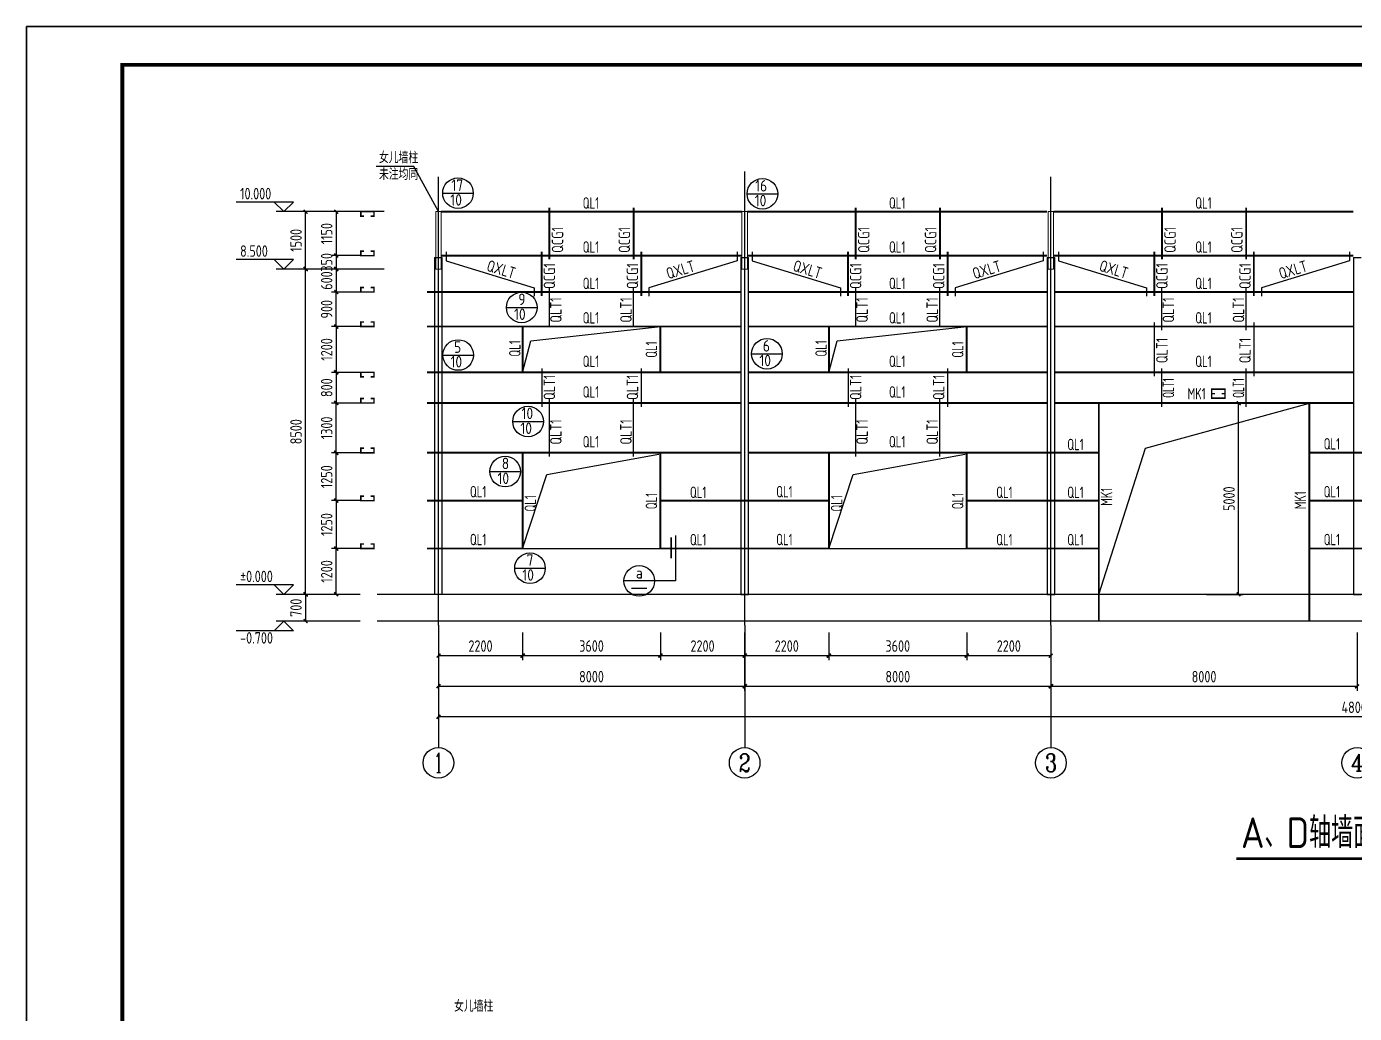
# Model space of a CAD drawing. Header units: millimetres. Extents: x 866561 to 877878, y 40199 to 44891.
# Drawn here: x 874097.5 to 874444.4, y 40544.3 to 40802.1 of the extents above; entities that cross this region are included whole.
import ezdxf
from ezdxf.enums import TextEntityAlignment as Align

# ---------------------------------------------------------------- set-up
doc = ezdxf.new("R2010")
doc.units = ezdxf.units.MM
doc.header["$LTSCALE"] = 1000
doc.header["$MEASUREMENT"] = 0
doc.linetypes.add('DOTE', pattern=[2.42, 2, -0.2, 0.02, -0.2])
for name, color, linetype in [('1307', 7, 'Continuous'), ('1530', 253, 'Continuous'), ('1534', 7, 'Continuous'), ('AXIS', 3, 'Continuous'), ('AXIS_TEXT', 7, 'Continuous'), ('DIM', 7, 'Continuous'), ('DOTE', 1, 'DOTE'), ('M_Prof', 2, 'Continuous'), ('NUM', 7, 'Continuous'), ('WINDOW', 4, 'Continuous'), ('标注', 7, 'Continuous'), ('梁', 4, 'Continuous'), ('檩条', 34, 'Continuous'), ('索引符号标注', 253, 'Continuous')]:
    doc.layers.add(name, color=color, linetype=linetype)
doc.layers.add('零部件', color=3, linetype='Continuous', lineweight=5)
doc.styles.add('_TCH_AXIS', font='COMPLEX', dxfattribs={"bigfont": 'GBCBIG'})
doc.styles.add('COMPLEX', font='COMPLEX')
doc.styles.add('GBHZ', font='gbenor.shx', dxfattribs={"width": 0.9, "bigfont": 'gbcbig.shx'})
doc.dimstyles.new('Y100', dxfattribs={"dimscale": 0, "dimtxt": 3, "dimasz": 0.01, "dimexe": 1.2, "dimexo": 2, "dimgap": 1, "dimtad": 1, "dimdec": 0, "dimlfac": 100, "dimzin": 0, "dimdsep": 46, "dimtxsty": 'GBHZ', "dimblk": 'DX', "dimcen": 0.09, "dimdle": 1, "dimclrd": 7, "dimclre": 7, "dimclrt": 7, "dimadec": 0, "dimazin": 0, "dimtfac": 1, "dimtdec": 0, "dimtix": 1, "dimtmove": 2, "dimatfit": 3, "dimldrblk": 'DX', "dimfxl": 0, "dimtolj": 1, "dimtzin": 0, "dimarcsym": 0})

# ---------------------------------------------------------------- blocks, each defined once
blk = doc.blocks.new('DX')
at = {"color": 0, "linetype": 'ByBlock', "const_width": 40}
blk.add_lwpolyline([(-54, -51), (46, 49)], dxfattribs=at)
blk = doc.blocks.new('*D14')
at = {"layer": 'Defpoints', "color": 0, "transparency": 16777216}
for p in [(874403.71, 40703.78), (874414.12, 40703.78), (874403.71, 40653.78)]:
    blk.add_point(p, dxfattribs=at)
at = {"layer": '标注', "color": 7, "lineweight": -2, "transparency": 16777216}
for p, q in [((874405.71, 40703.78), (874415.32, 40703.78)), ((874414.12, 40653.79), (874414.12, 40703.77)), ((874405.71, 40653.78), (874415.32, 40653.78))]:
    blk.add_line(p, q, dxfattribs=at)
at = {"layer": '标注', "color": 7, "lineweight": -2, "transparency": 16777216, "xscale": 0.01, "yscale": 0.01, "zscale": 0.01}
for p, rotation in [((874414.12, 40703.78), 90), ((874414.12, 40653.78), 270)]:
    blk.add_blockref('DX', p, dxfattribs=dict(at, rotation=rotation))
at = {"layer": '标注', "color": 7, "transparency": 16777216, "insert": (874411.62, 40678.78), "char_height": 3, "attachment_point": 5, "rotation": 90, "style": 'GBHZ'}
blk.add_mtext('\\A1;5000', dxfattribs=at)
blk = doc.blocks.new('*D15')
at = {"layer": 'Defpoints', "color": 0, "transparency": 16777216}
for p in [(874186.62, 40653.78), (874170.41, 40646.78), (874186.62, 40646.78)]:
    blk.add_point(p, dxfattribs=at)
at = {"layer": '标注', "color": 7, "lineweight": -2, "transparency": 16777216}
for p, q in [((874184.62, 40653.78), (874169.21, 40653.78)), ((874170.41, 40653.77), (874170.41, 40646.79)), ((874184.62, 40646.78), (874169.21, 40646.78))]:
    blk.add_line(p, q, dxfattribs=at)
at = {"layer": '标注', "color": 7, "lineweight": -2, "transparency": 16777216, "xscale": 0.01, "yscale": 0.01, "zscale": 0.01}
for p, rotation in [((874170.41, 40653.78), 90), ((874170.41, 40646.78), 270)]:
    blk.add_blockref('DX', p, dxfattribs=dict(at, rotation=rotation))
at = {"layer": '标注', "color": 7, "transparency": 16777216, "insert": (874167.91, 40650.28), "char_height": 3, "attachment_point": 5, "rotation": 90, "style": 'GBHZ'}
blk.add_mtext('\\A1;700', dxfattribs=at)
blk = doc.blocks.new('_AXISO')
blk.add_circle((0, 0), 0.5)
at = {"layer": 'AXIS_TEXT', "style": 'COMPLEX', "width": 1.041667}
blk.add_attdef('A', text='', height=0.56, dxfattribs=at).set_placement((-0.25, -0.28), (0.25, -0.28), align=Align.FIT)
blk = doc.blocks.new('*D829')
at = {"layer": 'Defpoints', "color": 0, "transparency": 16777216}
for p in [(874205.09, 40645.78), (874285.09, 40645.78), (874285.09, 40629.78)]:
    blk.add_point(p, dxfattribs=at)
at = {"layer": 'dim', "color": 7, "lineweight": -2, "transparency": 16777216}
for p, q in [((874205.09, 40643.78), (874205.09, 40628.58)), ((874285.09, 40643.78), (874285.09, 40628.58)), ((874205.1, 40629.78), (874285.08, 40629.78))]:
    blk.add_line(p, q, dxfattribs=at)
at = {"layer": 'dim', "color": 7, "lineweight": -2, "transparency": 16777216, "xscale": 0.01, "yscale": 0.01, "zscale": 0.01, "rotation": 180}
blk.add_blockref('DX', (874205.09, 40629.78), dxfattribs=at)
at = {"layer": 'dim', "color": 7, "lineweight": -2, "transparency": 16777216, "xscale": 0.01, "yscale": 0.01, "zscale": 0.01}
blk.add_blockref('DX', (874285.09, 40629.78), dxfattribs=at)
at = {"layer": 'dim', "color": 7, "transparency": 16777216, "insert": (874245.09, 40632.28), "char_height": 3, "attachment_point": 5, "style": 'GBHZ'}
blk.add_mtext('\\A1;8000', dxfattribs=at)
blk = doc.blocks.new('*D830')
at = {"layer": 'Defpoints', "color": 0, "transparency": 16777216}
for p in [(874285.09, 40645.78), (874365.09, 40645.78), (874365.09, 40629.78)]:
    blk.add_point(p, dxfattribs=at)
at = {"layer": 'dim', "color": 7, "lineweight": -2, "transparency": 16777216}
for p, q in [((874285.09, 40643.78), (874285.09, 40628.58)), ((874365.09, 40643.78), (874365.09, 40628.58)), ((874285.1, 40629.78), (874365.08, 40629.78))]:
    blk.add_line(p, q, dxfattribs=at)
at = {"layer": 'dim', "color": 7, "lineweight": -2, "transparency": 16777216, "xscale": 0.01, "yscale": 0.01, "zscale": 0.01, "rotation": 180}
blk.add_blockref('DX', (874285.09, 40629.78), dxfattribs=at)
at = {"layer": 'dim', "color": 7, "lineweight": -2, "transparency": 16777216, "xscale": 0.01, "yscale": 0.01, "zscale": 0.01}
blk.add_blockref('DX', (874365.09, 40629.78), dxfattribs=at)
at = {"layer": 'dim', "color": 7, "transparency": 16777216, "insert": (874325.09, 40632.28), "char_height": 3, "attachment_point": 5, "style": 'GBHZ'}
blk.add_mtext('\\A1;8000', dxfattribs=at)
blk = doc.blocks.new('*D831')
at = {"layer": 'Defpoints', "color": 0, "transparency": 16777216}
for p in [(874365.09, 40645.78), (874445.09, 40645.78), (874445.09, 40629.78)]:
    blk.add_point(p, dxfattribs=at)
at = {"layer": 'dim', "color": 7, "lineweight": -2, "transparency": 16777216}
for p, q in [((874365.09, 40643.78), (874365.09, 40628.58)), ((874445.09, 40643.78), (874445.09, 40628.58)), ((874365.1, 40629.78), (874445.08, 40629.78))]:
    blk.add_line(p, q, dxfattribs=at)
at = {"layer": 'dim', "color": 7, "lineweight": -2, "transparency": 16777216, "xscale": 0.01, "yscale": 0.01, "zscale": 0.01, "rotation": 180}
blk.add_blockref('DX', (874365.09, 40629.78), dxfattribs=at)
at = {"layer": 'dim', "color": 7, "lineweight": -2, "transparency": 16777216, "xscale": 0.01, "yscale": 0.01, "zscale": 0.01}
blk.add_blockref('DX', (874445.09, 40629.78), dxfattribs=at)
at = {"layer": 'dim', "color": 7, "transparency": 16777216, "insert": (874405.09, 40632.28), "char_height": 3, "attachment_point": 5, "style": 'GBHZ'}
blk.add_mtext('\\A1;8000', dxfattribs=at)
blk = doc.blocks.new('*D835')
at = {"layer": 'Defpoints', "color": 0, "transparency": 16777216}
for p in [(874205.09, 40645.78), (874685.09, 40645.78), (874205.09, 40621.78)]:
    blk.add_point(p, dxfattribs=at)
at = {"layer": 'dim', "color": 7, "lineweight": -2, "transparency": 16777216}
for p, q in [((874205.09, 40643.78), (874205.09, 40620.58)), ((874685.09, 40643.78), (874685.09, 40620.58)), ((874685.08, 40621.78), (874205.1, 40621.78))]:
    blk.add_line(p, q, dxfattribs=at)
at = {"layer": 'dim', "color": 7, "lineweight": -2, "transparency": 16777216, "xscale": 0.01, "yscale": 0.01, "zscale": 0.01, "rotation": 180}
blk.add_blockref('DX', (874205.09, 40621.78), dxfattribs=at)
at = {"layer": 'dim', "color": 7, "lineweight": -2, "transparency": 16777216, "xscale": 0.01, "yscale": 0.01, "zscale": 0.01}
blk.add_blockref('DX', (874685.09, 40621.78), dxfattribs=at)
at = {"layer": 'dim', "color": 7, "transparency": 16777216, "insert": (874445.09, 40624.28), "char_height": 3, "attachment_point": 5, "style": 'GBHZ'}
blk.add_mtext('\\A1;48000', dxfattribs=at)
blk = doc.blocks.new('*D836')
at = {"layer": 'Defpoints', "color": 0, "transparency": 16777216}
for p in [(874170.41, 40738.78), (874192.95, 40738.78), (874186.62, 40653.78)]:
    blk.add_point(p, dxfattribs=at)
at = {"layer": 'dim', "color": 7, "lineweight": -2, "transparency": 16777216}
for p, q in [((874190.95, 40738.78), (874169.21, 40738.78)), ((874170.41, 40653.79), (874170.41, 40738.77)), ((874184.62, 40653.78), (874169.21, 40653.78))]:
    blk.add_line(p, q, dxfattribs=at)
at = {"layer": 'dim', "color": 7, "lineweight": -2, "transparency": 16777216, "xscale": 0.01, "yscale": 0.01, "zscale": 0.01}
for p, rotation in [((874170.41, 40738.78), 90), ((874170.41, 40653.78), 270)]:
    blk.add_blockref('DX', p, dxfattribs=dict(at, rotation=rotation))
at = {"layer": 'dim', "color": 7, "transparency": 16777216, "insert": (874167.91, 40696.28), "char_height": 3, "attachment_point": 5, "rotation": 90, "style": 'GBHZ'}
blk.add_mtext('\\A1;8500', dxfattribs=at)
blk = doc.blocks.new('*D837')
at = {"layer": 'Defpoints', "color": 0, "transparency": 16777216}
for p in [(874170.41, 40753.78), (874192.95, 40753.78), (874192.95, 40738.78)]:
    blk.add_point(p, dxfattribs=at)
at = {"layer": 'dim', "color": 7, "lineweight": -2, "transparency": 16777216}
for p, q in [((874190.95, 40753.78), (874169.21, 40753.78)), ((874170.41, 40738.79), (874170.41, 40753.77)), ((874190.95, 40738.78), (874169.21, 40738.78))]:
    blk.add_line(p, q, dxfattribs=at)
at = {"layer": 'dim', "color": 7, "lineweight": -2, "transparency": 16777216, "xscale": 0.01, "yscale": 0.01, "zscale": 0.01}
for p, rotation in [((874170.41, 40753.78), 90), ((874170.41, 40738.78), 270)]:
    blk.add_blockref('DX', p, dxfattribs=dict(at, rotation=rotation))
at = {"layer": 'dim', "color": 7, "transparency": 16777216, "insert": (874167.91, 40746.28), "char_height": 3, "attachment_point": 5, "rotation": 90, "style": 'GBHZ'}
blk.add_mtext('\\A1;1500', dxfattribs=at)
blk = doc.blocks.new('*D838')
at = {"layer": 'Defpoints', "color": 0, "transparency": 16777216}
for p in [(874178.41, 40665.78), (874186.62, 40665.78), (874186.62, 40653.78)]:
    blk.add_point(p, dxfattribs=at)
at = {"layer": '标注', "color": 7, "lineweight": -2, "transparency": 16777216}
for p, q in [((874184.62, 40665.78), (874177.21, 40665.78)), ((874178.41, 40653.79), (874178.41, 40665.77)), ((874184.62, 40653.78), (874177.21, 40653.78))]:
    blk.add_line(p, q, dxfattribs=at)
at = {"layer": '标注', "color": 7, "lineweight": -2, "transparency": 16777216, "xscale": 0.01, "yscale": 0.01, "zscale": 0.01}
for p, rotation in [((874178.41, 40665.78), 90), ((874178.41, 40653.78), 270)]:
    blk.add_blockref('DX', p, dxfattribs=dict(at, rotation=rotation))
at = {"layer": '标注', "color": 7, "transparency": 16777216, "insert": (874175.91, 40659.78), "char_height": 3, "attachment_point": 5, "rotation": 90, "style": 'GBHZ'}
blk.add_mtext('\\A1;1200', dxfattribs=at)
blk = doc.blocks.new('*D839')
at = {"layer": 'Defpoints', "color": 0, "transparency": 16777216}
for p in [(874186.62, 40678.28), (874178.41, 40665.78), (874186.62, 40665.78)]:
    blk.add_point(p, dxfattribs=at)
at = {"layer": '标注', "color": 7, "lineweight": -2, "transparency": 16777216}
for p, q in [((874184.62, 40678.28), (874177.21, 40678.28)), ((874178.41, 40678.27), (874178.41, 40665.79)), ((874184.62, 40665.78), (874177.21, 40665.78))]:
    blk.add_line(p, q, dxfattribs=at)
at = {"layer": '标注', "color": 7, "lineweight": -2, "transparency": 16777216, "xscale": 0.01, "yscale": 0.01, "zscale": 0.01}
for p, rotation in [((874178.41, 40678.28), 90), ((874178.41, 40665.78), 270)]:
    blk.add_blockref('DX', p, dxfattribs=dict(at, rotation=rotation))
at = {"layer": '标注', "color": 7, "transparency": 16777216, "insert": (874175.91, 40672.03), "char_height": 3, "attachment_point": 5, "rotation": 90, "style": 'GBHZ'}
blk.add_mtext('\\A1;1250', dxfattribs=at)
blk = doc.blocks.new('*D840')
at = {"layer": 'Defpoints', "color": 0, "transparency": 16777216}
for p in [(874178.41, 40703.78), (874186.62, 40703.78), (874186.62, 40690.78)]:
    blk.add_point(p, dxfattribs=at)
at = {"layer": '标注', "color": 7, "lineweight": -2, "transparency": 16777216}
for p, q in [((874184.62, 40703.78), (874177.21, 40703.78)), ((874178.41, 40690.79), (874178.41, 40703.77)), ((874184.62, 40690.78), (874177.21, 40690.78))]:
    blk.add_line(p, q, dxfattribs=at)
at = {"layer": '标注', "color": 7, "lineweight": -2, "transparency": 16777216, "xscale": 0.01, "yscale": 0.01, "zscale": 0.01}
for p, rotation in [((874178.41, 40703.78), 90), ((874178.41, 40690.78), 270)]:
    blk.add_blockref('DX', p, dxfattribs=dict(at, rotation=rotation))
at = {"layer": '标注', "color": 7, "transparency": 16777216, "insert": (874175.91, 40697.28), "char_height": 3, "attachment_point": 5, "rotation": 90, "style": 'GBHZ'}
blk.add_mtext('\\A1;1300', dxfattribs=at)
blk = doc.blocks.new('*D841')
at = {"layer": 'Defpoints', "color": 0, "transparency": 16777216}
for p in [(874186.62, 40723.78), (874178.41, 40711.78), (874186.62, 40711.78)]:
    blk.add_point(p, dxfattribs=at)
at = {"layer": '标注', "color": 7, "lineweight": -2, "transparency": 16777216}
for p, q in [((874184.62, 40723.78), (874177.21, 40723.78)), ((874178.41, 40723.77), (874178.41, 40711.79)), ((874184.62, 40711.78), (874177.21, 40711.78))]:
    blk.add_line(p, q, dxfattribs=at)
at = {"layer": '标注', "color": 7, "lineweight": -2, "transparency": 16777216, "xscale": 0.01, "yscale": 0.01, "zscale": 0.01}
for p, rotation in [((874178.41, 40723.78), 90), ((874178.41, 40711.78), 270)]:
    blk.add_blockref('DX', p, dxfattribs=dict(at, rotation=rotation))
at = {"layer": '标注', "color": 7, "transparency": 16777216, "insert": (874175.91, 40717.78), "char_height": 3, "attachment_point": 5, "rotation": 90, "style": 'GBHZ'}
blk.add_mtext('\\A1;1200', dxfattribs=at)
blk = doc.blocks.new('*D842')
at = {"layer": 'Defpoints', "color": 0, "transparency": 16777216}
for p in [(874186.62, 40753.78), (874178.41, 40742.28), (874186.62, 40742.28)]:
    blk.add_point(p, dxfattribs=at)
at = {"layer": '标注', "color": 7, "lineweight": -2, "transparency": 16777216}
for p, q in [((874184.62, 40753.78), (874177.21, 40753.78)), ((874178.41, 40753.77), (874178.41, 40742.29)), ((874184.62, 40742.28), (874177.21, 40742.28))]:
    blk.add_line(p, q, dxfattribs=at)
at = {"layer": '标注', "color": 7, "lineweight": -2, "transparency": 16777216, "xscale": 0.01, "yscale": 0.01, "zscale": 0.01}
for p, rotation in [((874178.41, 40753.78), 90), ((874178.41, 40742.28), 270)]:
    blk.add_blockref('DX', p, dxfattribs=dict(at, rotation=rotation))
at = {"layer": '标注', "color": 7, "transparency": 16777216, "insert": (874175.91, 40748.03), "char_height": 3, "attachment_point": 5, "rotation": 90, "style": 'GBHZ'}
blk.add_mtext('\\A1;1150', dxfattribs=at)
blk = doc.blocks.new('*D843')
at = {"layer": 'Defpoints', "color": 0, "transparency": 16777216}
for p in [(874186.62, 40742.28), (874178.41, 40738.78), (874186.62, 40738.78)]:
    blk.add_point(p, dxfattribs=at)
at = {"layer": '标注', "color": 7, "lineweight": -2, "transparency": 16777216}
for p, q in [((874184.62, 40742.28), (874177.21, 40742.28)), ((874178.41, 40742.29), (874178.41, 40742.3)), ((874178.41, 40742.28), (874178.41, 40738.78)), ((874184.62, 40738.78), (874177.21, 40738.78)), ((874178.41, 40738.77), (874178.41, 40738.76))]:
    blk.add_line(p, q, dxfattribs=at)
at = {"layer": '标注', "color": 7, "lineweight": -2, "transparency": 16777216, "xscale": 0.01, "yscale": 0.01, "zscale": 0.01}
for p, rotation in [((874178.41, 40742.28), 270), ((874178.41, 40738.78), 90)]:
    blk.add_blockref('DX', p, dxfattribs=dict(at, rotation=rotation))
at = {"layer": '标注', "color": 7, "transparency": 16777216, "insert": (874175.91, 40740.53), "char_height": 3, "attachment_point": 5, "rotation": 90, "style": 'GBHZ'}
blk.add_mtext('\\A1;350', dxfattribs=at)
blk = doc.blocks.new('*D844')
at = {"layer": 'Defpoints', "color": 0, "transparency": 16777216}
for p in [(874186.62, 40738.78), (874178.41, 40732.78), (874186.62, 40732.78)]:
    blk.add_point(p, dxfattribs=at)
at = {"layer": '标注', "color": 7, "lineweight": -2, "transparency": 16777216}
for p, q in [((874184.62, 40738.78), (874177.21, 40738.78)), ((874178.41, 40738.79), (874178.41, 40738.8)), ((874178.41, 40738.78), (874178.41, 40732.78)), ((874184.62, 40732.78), (874177.21, 40732.78)), ((874178.41, 40732.77), (874178.41, 40732.76))]:
    blk.add_line(p, q, dxfattribs=at)
at = {"layer": '标注', "color": 7, "lineweight": -2, "transparency": 16777216, "xscale": 0.01, "yscale": 0.01, "zscale": 0.01}
for p, rotation in [((874178.41, 40738.78), 270), ((874178.41, 40732.78), 90)]:
    blk.add_blockref('DX', p, dxfattribs=dict(at, rotation=rotation))
at = {"layer": '标注', "color": 7, "transparency": 16777216, "insert": (874175.91, 40735.78), "char_height": 3, "attachment_point": 5, "rotation": 90, "style": 'GBHZ'}
blk.add_mtext('\\A1;600', dxfattribs=at)
blk = doc.blocks.new('*D845')
at = {"layer": 'Defpoints', "color": 0, "transparency": 16777216}
for p in [(874186.62, 40711.78), (874178.41, 40703.78), (874186.62, 40703.78)]:
    blk.add_point(p, dxfattribs=at)
at = {"layer": '标注', "color": 7, "lineweight": -2, "transparency": 16777216}
for p, q in [((874184.62, 40711.78), (874177.21, 40711.78)), ((874178.41, 40711.77), (874178.41, 40703.79)), ((874184.62, 40703.78), (874177.21, 40703.78))]:
    blk.add_line(p, q, dxfattribs=at)
at = {"layer": '标注', "color": 7, "lineweight": -2, "transparency": 16777216, "xscale": 0.01, "yscale": 0.01, "zscale": 0.01}
for p, rotation in [((874178.41, 40711.78), 90), ((874178.41, 40703.78), 270)]:
    blk.add_blockref('DX', p, dxfattribs=dict(at, rotation=rotation))
at = {"layer": '标注', "color": 7, "transparency": 16777216, "insert": (874175.91, 40707.78), "char_height": 3, "attachment_point": 5, "rotation": 90, "style": 'GBHZ'}
blk.add_mtext('\\A1;800', dxfattribs=at)
blk = doc.blocks.new('*D846')
at = {"layer": 'Defpoints', "color": 0, "transparency": 16777216}
for p in [(874178.41, 40690.78), (874186.62, 40690.78), (874186.62, 40678.28)]:
    blk.add_point(p, dxfattribs=at)
at = {"layer": '标注', "color": 7, "lineweight": -2, "transparency": 16777216}
for p, q in [((874184.62, 40690.78), (874177.21, 40690.78)), ((874178.41, 40678.29), (874178.41, 40690.77)), ((874184.62, 40678.28), (874177.21, 40678.28))]:
    blk.add_line(p, q, dxfattribs=at)
at = {"layer": '标注', "color": 7, "lineweight": -2, "transparency": 16777216, "xscale": 0.01, "yscale": 0.01, "zscale": 0.01}
for p, rotation in [((874178.41, 40690.78), 90), ((874178.41, 40678.28), 270)]:
    blk.add_blockref('DX', p, dxfattribs=dict(at, rotation=rotation))
at = {"layer": '标注', "color": 7, "transparency": 16777216, "insert": (874175.91, 40684.53), "char_height": 3, "attachment_point": 5, "rotation": 90, "style": 'GBHZ'}
blk.add_mtext('\\A1;1250', dxfattribs=at)
blk = doc.blocks.new('*D847')
at = {"layer": 'Defpoints', "color": 0, "transparency": 16777216}
for p in [(874205.09, 40645.78), (874227.09, 40645.78), (874227.09, 40637.78)]:
    blk.add_point(p, dxfattribs=at)
at = {"layer": '标注', "color": 7, "lineweight": -2, "transparency": 16777216}
for p, q in [((874205.09, 40643.78), (874205.09, 40636.58)), ((874227.09, 40643.78), (874227.09, 40636.58)), ((874205.1, 40637.78), (874227.08, 40637.78))]:
    blk.add_line(p, q, dxfattribs=at)
at = {"layer": '标注', "color": 7, "lineweight": -2, "transparency": 16777216, "xscale": 0.01, "yscale": 0.01, "zscale": 0.01, "rotation": 180}
blk.add_blockref('DX', (874205.09, 40637.78), dxfattribs=at)
at = {"layer": '标注', "color": 7, "lineweight": -2, "transparency": 16777216, "xscale": 0.01, "yscale": 0.01, "zscale": 0.01}
blk.add_blockref('DX', (874227.09, 40637.78), dxfattribs=at)
at = {"layer": '标注', "color": 7, "transparency": 16777216, "insert": (874216.09, 40640.28), "char_height": 3, "attachment_point": 5, "style": 'GBHZ'}
blk.add_mtext('\\A1;2200', dxfattribs=at)
blk = doc.blocks.new('*D848')
at = {"layer": 'Defpoints', "color": 0, "transparency": 16777216}
for p in [(874227.09, 40645.78), (874263.09, 40645.78), (874263.09, 40637.78)]:
    blk.add_point(p, dxfattribs=at)
at = {"layer": '标注', "color": 7, "lineweight": -2, "transparency": 16777216}
for p, q in [((874227.09, 40643.78), (874227.09, 40636.58)), ((874263.09, 40643.78), (874263.09, 40636.58)), ((874227.1, 40637.78), (874263.08, 40637.78))]:
    blk.add_line(p, q, dxfattribs=at)
at = {"layer": '标注', "color": 7, "lineweight": -2, "transparency": 16777216, "xscale": 0.01, "yscale": 0.01, "zscale": 0.01, "rotation": 180}
blk.add_blockref('DX', (874227.09, 40637.78), dxfattribs=at)
at = {"layer": '标注', "color": 7, "lineweight": -2, "transparency": 16777216, "xscale": 0.01, "yscale": 0.01, "zscale": 0.01}
blk.add_blockref('DX', (874263.09, 40637.78), dxfattribs=at)
at = {"layer": '标注', "color": 7, "transparency": 16777216, "insert": (874245.09, 40640.28), "char_height": 3, "attachment_point": 5, "style": 'GBHZ'}
blk.add_mtext('\\A1;3600', dxfattribs=at)
blk = doc.blocks.new('*D849')
at = {"layer": 'Defpoints', "color": 0, "transparency": 16777216}
for p in [(874263.09, 40645.78), (874285.09, 40645.78), (874285.09, 40637.78)]:
    blk.add_point(p, dxfattribs=at)
at = {"layer": '标注', "color": 7, "lineweight": -2, "transparency": 16777216}
for p, q in [((874263.09, 40643.78), (874263.09, 40636.58)), ((874285.09, 40643.78), (874285.09, 40636.58)), ((874263.1, 40637.78), (874285.08, 40637.78))]:
    blk.add_line(p, q, dxfattribs=at)
at = {"layer": '标注', "color": 7, "lineweight": -2, "transparency": 16777216, "xscale": 0.01, "yscale": 0.01, "zscale": 0.01, "rotation": 180}
blk.add_blockref('DX', (874263.09, 40637.78), dxfattribs=at)
at = {"layer": '标注', "color": 7, "lineweight": -2, "transparency": 16777216, "xscale": 0.01, "yscale": 0.01, "zscale": 0.01}
blk.add_blockref('DX', (874285.09, 40637.78), dxfattribs=at)
at = {"layer": '标注', "color": 7, "transparency": 16777216, "insert": (874274.09, 40640.28), "char_height": 3, "attachment_point": 5, "style": 'GBHZ'}
blk.add_mtext('\\A1;2200', dxfattribs=at)
blk = doc.blocks.new('*D850')
at = {"layer": 'Defpoints', "color": 0, "transparency": 16777216}
for p in [(874178.41, 40732.78), (874186.62, 40732.78), (874186.62, 40723.78)]:
    blk.add_point(p, dxfattribs=at)
at = {"layer": '标注', "color": 7, "lineweight": -2, "transparency": 16777216}
for p, q in [((874184.62, 40732.78), (874177.21, 40732.78)), ((874178.41, 40723.79), (874178.41, 40732.77)), ((874184.62, 40723.78), (874177.21, 40723.78))]:
    blk.add_line(p, q, dxfattribs=at)
at = {"layer": '标注', "color": 7, "lineweight": -2, "transparency": 16777216, "xscale": 0.01, "yscale": 0.01, "zscale": 0.01}
for p, rotation in [((874178.41, 40732.78), 90), ((874178.41, 40723.78), 270)]:
    blk.add_blockref('DX', p, dxfattribs=dict(at, rotation=rotation))
at = {"layer": '标注', "color": 7, "transparency": 16777216, "insert": (874175.91, 40728.28), "char_height": 3, "attachment_point": 5, "rotation": 90, "style": 'GBHZ'}
blk.add_mtext('\\A1;900', dxfattribs=at)
blk = doc.blocks.new('*D851')
at = {"layer": 'Defpoints', "color": 0, "transparency": 16777216}
for p in [(874285.09, 40645.78), (874307.09, 40645.78), (874307.09, 40637.78)]:
    blk.add_point(p, dxfattribs=at)
at = {"layer": '标注', "color": 7, "lineweight": -2, "transparency": 16777216}
for p, q in [((874285.09, 40643.78), (874285.09, 40636.58)), ((874307.09, 40643.78), (874307.09, 40636.58)), ((874285.1, 40637.78), (874307.08, 40637.78))]:
    blk.add_line(p, q, dxfattribs=at)
at = {"layer": '标注', "color": 7, "lineweight": -2, "transparency": 16777216, "xscale": 0.01, "yscale": 0.01, "zscale": 0.01, "rotation": 180}
blk.add_blockref('DX', (874285.09, 40637.78), dxfattribs=at)
at = {"layer": '标注', "color": 7, "lineweight": -2, "transparency": 16777216, "xscale": 0.01, "yscale": 0.01, "zscale": 0.01}
blk.add_blockref('DX', (874307.09, 40637.78), dxfattribs=at)
at = {"layer": '标注', "color": 7, "transparency": 16777216, "insert": (874296.09, 40640.28), "char_height": 3, "attachment_point": 5, "style": 'GBHZ'}
blk.add_mtext('\\A1;2200', dxfattribs=at)
blk = doc.blocks.new('*D852')
at = {"layer": 'Defpoints', "color": 0, "transparency": 16777216}
for p in [(874307.09, 40645.78), (874343.09, 40645.78), (874343.09, 40637.78)]:
    blk.add_point(p, dxfattribs=at)
at = {"layer": '标注', "color": 7, "lineweight": -2, "transparency": 16777216}
for p, q in [((874307.09, 40643.78), (874307.09, 40636.58)), ((874343.09, 40643.78), (874343.09, 40636.58)), ((874307.1, 40637.78), (874343.08, 40637.78))]:
    blk.add_line(p, q, dxfattribs=at)
at = {"layer": '标注', "color": 7, "lineweight": -2, "transparency": 16777216, "xscale": 0.01, "yscale": 0.01, "zscale": 0.01, "rotation": 180}
blk.add_blockref('DX', (874307.09, 40637.78), dxfattribs=at)
at = {"layer": '标注', "color": 7, "lineweight": -2, "transparency": 16777216, "xscale": 0.01, "yscale": 0.01, "zscale": 0.01}
blk.add_blockref('DX', (874343.09, 40637.78), dxfattribs=at)
at = {"layer": '标注', "color": 7, "transparency": 16777216, "insert": (874325.09, 40640.28), "char_height": 3, "attachment_point": 5, "style": 'GBHZ'}
blk.add_mtext('\\A1;3600', dxfattribs=at)
blk = doc.blocks.new('*D853')
at = {"layer": 'Defpoints', "color": 0, "transparency": 16777216}
for p in [(874343.09, 40645.78), (874365.09, 40645.78), (874365.09, 40637.78)]:
    blk.add_point(p, dxfattribs=at)
at = {"layer": '标注', "color": 7, "lineweight": -2, "transparency": 16777216}
for p, q in [((874343.09, 40643.78), (874343.09, 40636.58)), ((874365.09, 40643.78), (874365.09, 40636.58)), ((874343.1, 40637.78), (874365.08, 40637.78))]:
    blk.add_line(p, q, dxfattribs=at)
at = {"layer": '标注', "color": 7, "lineweight": -2, "transparency": 16777216, "xscale": 0.01, "yscale": 0.01, "zscale": 0.01, "rotation": 180}
blk.add_blockref('DX', (874343.09, 40637.78), dxfattribs=at)
at = {"layer": '标注', "color": 7, "lineweight": -2, "transparency": 16777216, "xscale": 0.01, "yscale": 0.01, "zscale": 0.01}
blk.add_blockref('DX', (874365.09, 40637.78), dxfattribs=at)
at = {"layer": '标注', "color": 7, "transparency": 16777216, "insert": (874354.09, 40640.28), "char_height": 3, "attachment_point": 5, "style": 'GBHZ'}
blk.add_mtext('\\A1;2200', dxfattribs=at)

msp = doc.modelspace()

# ---------------------------------------------------------------- linework, layer by layer
for p, q in [((874097.521, 40208.139), (874097.521, 40802.139)), ((874097.521, 40802.139), (874097.521, 40208.139))]:
    msp.add_line(p, q)
at = {"color": 0}
for p, q in [((874938.521, 40802.139), (874097.521, 40802.139)), ((874097.521, 40802.139), (874938.521, 40802.139))]:
    msp.add_line(p, q, dxfattribs=at)
at = {"color": 0, "const_width": 1}
msp.add_lwpolyline([(874928.521, 40218.139), (874122.521, 40218.139), (874122.521, 40792.139), (874928.521, 40792.139)], close=True, dxfattribs=at)
at = {"const_width": 0.667}
msp.add_lwpolyline([(874413.494, 40584.743), (874481.455, 40584.743)], dxfattribs=at)
at = {"layer": '1530'}
for p, q in [((874169.21, 40753.779), (874162.738, 40753.779)), ((874169.21, 40738.779), (874162.738, 40738.779)), ((874169.21, 40653.779), (874162.738, 40653.779)), ((874169.21, 40646.779), (874162.738, 40646.779))]:
    msp.add_line(p, q, dxfattribs=at)
at = {"layer": '1534'}
for points in [[(874162.238, 40756.279), (874164.738, 40753.779), (874167.238, 40756.279), (874152.304, 40756.279)], [(874162.238, 40741.279), (874164.738, 40738.779), (874167.238, 40741.279), (874152.304, 40741.279)], [(874162.238, 40656.279), (874164.738, 40653.779), (874167.238, 40656.279), (874152.304, 40656.279)], [(874162.238, 40644.279), (874164.738, 40646.779), (874167.238, 40644.279), (874152.304, 40644.279)]]:
    msp.add_lwpolyline(points, dxfattribs=at)
at = {"layer": 'AXIS', "color": 0}
for p, q in [((874205.094, 40645.779), (874205.094, 40613.779)), ((874285.094, 40645.779), (874285.094, 40613.779)), ((874365.094, 40645.779), (874365.094, 40613.779))]:
    msp.add_line(p, q, dxfattribs=at)
at = {"layer": 'dim', "linetype": 'ByBlock'}
msp.add_line((874266.998, 40669.133), (874266.998, 40657.285), dxfattribs=at)
at = {"layer": 'dim'}
for p, q in [((874701.094, 40653.779), (874189.094, 40653.779)), ((874701.094, 40646.779), (874189.094, 40646.779))]:
    msp.add_line(p, q, dxfattribs=at)
at = {"layer": 'dim', "linetype": 'ByBlock', "const_width": 0.4}
msp.add_lwpolyline([(874265.882, 40668.652), (874265.882, 40663.156)], dxfattribs=at)
at = {"layer": 'DOTE', "linetype": 'DOTE'}
for p, q in [((874205.094, 40645.779), (874205.094, 40762.852)), ((874285.094, 40645.779), (874285.094, 40762.852)), ((874365.094, 40645.779), (874365.094, 40762.852))]:
    msp.add_line(p, q, dxfattribs=at)
at = {"layer": 'DOTE', "linetype": 'DOTE', "ltscale": 0.02}
msp.add_line((874285.094, 40645.779), (874285.094, 40764.282), dxfattribs=at)
at = {"layer": 'M_Prof'}
for p, q in [((874204.094, 40741.779), (874204.094, 40653.779)), ((874204.094, 40741.779), (874206.094, 40741.779)), ((874206.094, 40653.779), (874206.094, 40741.779)), ((874284.094, 40741.779), (874284.094, 40653.779)), ((874284.094, 40741.779), (874286.094, 40741.779)), ((874286.094, 40653.779), (874286.094, 40741.779)), ((874364.094, 40741.779), (874364.094, 40653.779)), ((874364.094, 40741.779), (874366.094, 40741.779)), ((874366.094, 40653.779), (874366.094, 40741.779)), ((874444.094, 40741.779), (874444.094, 40653.779)), ((874444.094, 40741.779), (874446.094, 40741.779)), ((874284.094, 40653.779), (874286.094, 40653.779)), ((874364.094, 40653.779), (874366.094, 40653.779)), ((874444.094, 40653.779), (874446.094, 40653.779))]:
    msp.add_line(p, q, dxfattribs=at)
at = {"layer": 'WINDOW'}
for p, q in [((874377.594, 40703.779), (874432.594, 40703.779)), ((874377.594, 40653.779), (874377.594, 40703.779)), ((874432.594, 40703.779), (874432.594, 40653.779))]:
    msp.add_line(p, q, dxfattribs=at)
at = {"layer": '标注'}
for p, q in [((874227.094, 40665.779), (874263.094, 40665.779)), ((874307.094, 40665.779), (874343.094, 40665.779))]:
    msp.add_line(p, q, dxfattribs=at)
at = {"layer": '梁'}
for p, q in [((874198.682, 40765.563), (874188.802, 40765.563)), ((874205.094, 40753.779), (874198.682, 40765.563))]:
    msp.add_line(p, q, dxfattribs=at)
at = {"layer": '梁', "color": 61, "linetype": 'ByBlock', "ltscale": 0.8, "const_width": 0.4}
for points in [[(874185.664, 40752.6), (874184.812, 40752.6), (874184.812, 40753.779), (874188.281, 40753.779), (874188.281, 40752.6), (874187.429, 40752.6)], [(874185.664, 40743.458), (874184.812, 40743.458), (874184.812, 40742.279), (874188.281, 40742.279), (874188.281, 40743.458), (874187.429, 40743.458)], [(874185.664, 40733.958), (874184.812, 40733.958), (874184.812, 40732.779), (874188.281, 40732.779), (874188.281, 40733.958), (874187.429, 40733.958)], [(874185.664, 40724.958), (874184.812, 40724.958), (874184.812, 40723.779), (874188.281, 40723.779), (874188.281, 40724.958), (874187.429, 40724.958)], [(874185.664, 40710.6), (874184.812, 40710.6), (874184.812, 40711.779), (874188.281, 40711.779), (874188.281, 40710.6), (874187.429, 40710.6)], [(874407.939, 40706.218), (874407.086, 40706.218), (874407.086, 40707.398), (874410.556, 40707.398), (874410.556, 40706.218), (874409.703, 40706.218)], [(874407.939, 40706.218), (874407.086, 40706.218), (874407.086, 40705.039), (874410.556, 40705.039), (874410.556, 40706.218), (874409.703, 40706.218)], [(874185.664, 40704.958), (874184.812, 40704.958), (874184.812, 40703.779), (874188.281, 40703.779), (874188.281, 40704.958), (874187.429, 40704.958)], [(874185.664, 40691.958), (874184.812, 40691.958), (874184.812, 40690.779), (874188.281, 40690.779), (874188.281, 40691.958), (874187.429, 40691.958)], [(874185.664, 40679.458), (874184.812, 40679.458), (874184.812, 40678.279), (874188.281, 40678.279), (874188.281, 40679.458), (874187.429, 40679.458)], [(874185.664, 40666.958), (874184.812, 40666.958), (874184.812, 40665.779), (874188.281, 40665.779), (874188.281, 40666.958), (874187.429, 40666.958)]]:
    msp.add_lwpolyline(points, dxfattribs=at)
at = {"layer": '檩条', "color": 4, "linetype": 'ByBlock'}
for p, q in [((874207.094, 40743.28), (874207.094, 40740.93)), ((874207.094, 40740.93), (874230.094, 40733.849)), ((874283.094, 40740.93), (874260.094, 40733.849)), ((874283.094, 40743.28), (874283.094, 40740.93)), ((874287.094, 40743.28), (874287.094, 40740.93)), ((874287.094, 40740.93), (874310.094, 40733.849)), ((874363.094, 40740.93), (874340.094, 40733.849)), ((874363.094, 40743.28), (874363.094, 40740.93)), ((874367.094, 40743.28), (874367.094, 40740.93)), ((874367.094, 40740.93), (874390.094, 40733.849)), ((874443.094, 40740.93), (874420.094, 40733.849)), ((874443.094, 40743.28), (874443.094, 40740.93)), ((874230.094, 40733.849), (874230.094, 40731.709)), ((874260.094, 40733.849), (874260.094, 40731.709)), ((874310.094, 40733.849), (874310.094, 40731.709)), ((874340.094, 40733.849), (874340.094, 40731.709)), ((874390.094, 40733.849), (874390.094, 40731.709)), ((874420.094, 40733.849), (874420.094, 40731.709))]:
    msp.add_line(p, q, dxfattribs=at)
at = {"layer": '檩条', "color": 4}
for p, q in [((874234.094, 40723.779), (874234.094, 40733.779)), ((874256.094, 40723.779), (874256.094, 40733.779)), ((874314.094, 40723.779), (874314.094, 40733.779)), ((874336.094, 40723.779), (874336.094, 40733.779)), ((874394.094, 40722.779), (874394.094, 40733.779)), ((874416.094, 40722.779), (874416.094, 40733.779)), ((874229.212, 40720.032), (874263.094, 40723.779)), ((874309.212, 40720.032), (874343.094, 40723.779)), ((874392.094, 40724.779), (874392.094, 40710.779)), ((874418.094, 40724.779), (874418.094, 40710.779)), ((874227.094, 40711.779), (874229.212, 40720.032)), ((874307.094, 40711.779), (874309.212, 40720.032)), ((874232.094, 40712.779), (874232.094, 40702.779)), ((874258.094, 40712.779), (874258.094, 40702.779)), ((874312.094, 40712.779), (874312.094, 40702.779)), ((874338.094, 40712.779), (874338.094, 40702.779)), ((874394.094, 40702.779), (874394.094, 40712.779)), ((874416.094, 40702.779), (874416.094, 40712.779)), ((874234.094, 40689.779), (874234.094, 40704.779)), ((874256.094, 40689.779), (874256.094, 40704.779)), ((874314.094, 40689.779), (874314.094, 40704.779)), ((874336.094, 40689.779), (874336.094, 40704.779)), ((874389.819, 40692.014), (874432.594, 40703.779)), ((874233.437, 40685.098), (874262.694, 40690.379)), ((874313.437, 40685.098), (874342.694, 40690.379)), ((874377.594, 40653.779), (874389.819, 40692.014)), ((874227.094, 40665.779), (874233.437, 40685.098)), ((874307.094, 40665.779), (874313.437, 40685.098))]:
    msp.add_line(p, q, dxfattribs=at)
at = {"layer": '檩条', "color": 4, "const_width": 0.5}
for points in [[(874234.094, 40741.279), (874234.094, 40754.779)], [(874256.094, 40741.279), (874256.094, 40754.779)], [(874314.094, 40741.279), (874314.094, 40754.779)], [(874336.094, 40741.279), (874336.094, 40754.779)], [(874394.094, 40741.279), (874394.094, 40754.779)], [(874416.094, 40741.279), (874416.094, 40754.779)], [(874205.794, 40753.779), (874284.394, 40753.779)], [(874285.794, 40753.779), (874364.094, 40753.779)], [(874365.794, 40753.779), (874444.094, 40753.779)], [(874205.794, 40742.279), (874284.394, 40742.279)], [(874232.094, 40743.279), (874232.094, 40731.779)], [(874258.094, 40743.279), (874258.094, 40731.779)], [(874285.794, 40742.279), (874364.094, 40742.279)], [(874312.094, 40743.279), (874312.094, 40731.779)], [(874338.094, 40743.279), (874338.094, 40731.779)], [(874365.794, 40742.279), (874444.094, 40742.279)], [(874392.094, 40743.279), (874392.094, 40731.779)], [(874418.094, 40743.279), (874418.094, 40731.779)], [(874202.094, 40732.779), (874284.094, 40732.779)], [(874286.094, 40732.779), (874364.094, 40732.779)], [(874366.094, 40732.779), (874444.094, 40732.779)], [(874202.094, 40723.779), (874284.094, 40723.779)], [(874227.094, 40711.779), (874227.094, 40723.779)], [(874263.094, 40711.779), (874263.094, 40723.779)], [(874286.094, 40723.779), (874364.094, 40723.779)], [(874307.094, 40711.779), (874307.094, 40723.779)], [(874343.094, 40711.779), (874343.094, 40723.779)], [(874366.094, 40723.779), (874444.094, 40723.779)], [(874202.094, 40711.779), (874284.094, 40711.779)], [(874286.094, 40711.779), (874364.094, 40711.779)], [(874366.094, 40711.779), (874444.094, 40711.779)], [(874202.094, 40703.779), (874284.094, 40703.779)], [(874286.094, 40703.779), (874364.094, 40703.779)], [(874366.094, 40703.779), (874444.094, 40703.779)], [(874377.594, 40646.779), (874377.594, 40703.779)], [(874432.594, 40646.779), (874432.594, 40703.779)], [(874202.094, 40690.779), (874284.094, 40690.779)], [(874227.094, 40665.779), (874227.094, 40690.779)], [(874263.094, 40665.779), (874263.094, 40690.779)], [(874286.094, 40690.779), (874377.594, 40690.779)], [(874307.094, 40665.779), (874307.094, 40690.779)], [(874343.094, 40665.779), (874343.094, 40690.779)], [(874432.594, 40690.779), (874524.094, 40690.779)], [(874202.094, 40678.279), (874227.094, 40678.279)], [(874263.094, 40678.279), (874307.094, 40678.279)], [(874377.594, 40678.279), (874343.094, 40678.279)], [(874432.594, 40678.279), (874467.094, 40678.279)]]:
    msp.add_lwpolyline(points, dxfattribs=at)
at = {"layer": '檩条', "color": 4, "linetype": 'ByBlock', "const_width": 0.5}
for points in [[(874202.094, 40665.779), (874227.094, 40665.779)], [(874263.094, 40665.779), (874307.094, 40665.779)], [(874377.594, 40665.779), (874343.094, 40665.779)], [(874432.594, 40665.779), (874467.094, 40665.779)]]:
    msp.add_lwpolyline(points, dxfattribs=at)
at = {"layer": '索引符号标注'}
for p, q in [((874206.211, 40758.618), (874214.211, 40758.618)), ((874285.727, 40758.439), (874293.727, 40758.439)), ((874222.853, 40728.739), (874230.853, 40728.739)), ((874286.918, 40716.65), (874294.918, 40716.65)), ((874206.26, 40716.323), (874214.26, 40716.323)), ((874224.509, 40698.945), (874232.509, 40698.945)), ((874218.53, 40685.865), (874226.53, 40685.865)), ((874225.02, 40660.61), (874233.02, 40660.61)), ((874266.998, 40657.285), (874253.554, 40657.285)), ((874255.554, 40655.37), (874259.554, 40655.37))]:
    msp.add_line(p, q, dxfattribs=at)
for centre in [(874210.211, 40758.618), (874289.727, 40758.439), (874226.853, 40728.739), (874210.26, 40716.323), (874290.918, 40716.65), (874228.509, 40698.945), (874222.53, 40685.865), (874229.02, 40660.61), (874257.554, 40657.285)]:
    msp.add_circle(centre, 4, dxfattribs=at)
at = {"layer": '零部件'}
for points in [[(874204.394, 40738.779), (874205.794, 40738.779), (874205.794, 40753.779), (874204.394, 40753.779)], [(874284.394, 40738.779), (874285.794, 40738.779), (874285.794, 40753.779), (874284.394, 40753.779)], [(874364.394, 40738.779), (874365.794, 40738.779), (874365.794, 40753.779), (874364.394, 40753.779)]]:
    msp.add_lwpolyline(points, close=True, dxfattribs=at)

# ---------------------------------------------------------------- block references
at = {"layer": 'AXIS', "color": 0}
ref = msp.add_blockref('_AXISO', (874205.094, 40609.779), dxfattribs=dict(at, xscale=8, yscale=8, zscale=8))
ref.add_attrib('A', '1', dxfattribs={"layer": 'AXIS_TEXT', "color": 0, "height": 5.147, "style": '_TCH_AXIS'}).set_placement((874203.991, 40607.205), (874206.197, 40607.205), align=Align.FIT)
ref = msp.add_blockref('_AXISO', (874285.094, 40609.779), dxfattribs=dict(at, xscale=8, yscale=8, zscale=8))
ref.add_attrib('A', '2', dxfattribs={"layer": 'AXIS_TEXT', "color": 0, "height": 4.659, "style": '_TCH_AXIS'}).set_placement((874283.541, 40607.449), (874286.647, 40607.449), align=Align.FIT)
ref = msp.add_blockref('_AXISO', (874365.094, 40609.779), dxfattribs=dict(at, xscale=8, yscale=8, zscale=8))
ref.add_attrib('A', '3', dxfattribs={"layer": 'AXIS_TEXT', "color": 0, "height": 4.659, "style": '_TCH_AXIS'}).set_placement((874363.541, 40607.449), (874366.647, 40607.449), align=Align.FIT)
ref = msp.add_blockref('_AXISO', (874445.094, 40609.779), dxfattribs=dict(at, xscale=8, yscale=8, zscale=8))
ref.add_attrib('A', '4', dxfattribs={"layer": 'AXIS_TEXT', "color": 0, "height": 4.454, "style": '_TCH_AXIS'}).set_placement((874443.397, 40607.552), (874446.791, 40607.552), align=Align.FIT)

# ---------------------------------------------------------------- texts
at = {"layer": '1307', "style": 'GBHZ', "width": 0.8}
for s, p in [('QL1', (874242.79, 40754.541)), ('QL1', (874322.79, 40754.541)), ('QL1', (874402.79, 40754.541)), ('QL1', (874242.79, 40743.041)), ('QL1', (874322.79, 40743.041)), ('QL1', (874402.79, 40743.041)), ('QL1', (874242.79, 40733.541)), ('QL1', (874322.79, 40733.541)), ('QL1', (874402.79, 40733.541)), ('QL1', (874242.79, 40724.541)), ('QL1', (874322.79, 40724.541)), ('QL1', (874402.79, 40724.541)), ('QL1', (874242.79, 40713.176)), ('QL1', (874322.79, 40713.176)), ('QL1', (874402.79, 40713.176)), ('QL1', (874242.79, 40705.176)), ('QL1', (874322.79, 40705.176)), ('MK1', (874400.797, 40704.701)), ('QL1', (874242.79, 40692.176)), ('QL1', (874322.79, 40692.176)), ('QL1', (874369.361, 40691.449)), ('QL1', (874436.329, 40691.616)), ('QL1', (874213.33, 40679.116)), ('QL1', (874270.794, 40678.949)), ('QL1', (874293.33, 40679.116)), ('QL1', (874350.794, 40678.949)), ('QL1', (874369.361, 40678.949)), ('QL1', (874436.329, 40679.116)), ('QL1', (874213.33, 40666.616)), ('QL1', (874270.794, 40666.582)), ('QL1', (874293.33, 40666.616)), ('QL1', (874350.794, 40666.582)), ('QL1', (874369.361, 40666.582)), ('QL1', (874436.329, 40666.616))]:
    msp.add_text(s, height=3, dxfattribs=at).set_placement(p)
at = {"layer": '1307', "style": 'GBHZ'}
for s, rotation, width, p in [('QCG1', 90, 0.9, (874237.702, 40743.009)), ('QCG1', 90, 0.9, (874255.152, 40743.009)), ('QCG1', 90, 0.9, (874317.702, 40743.009)), ('QCG1', 90, 0.9, (874335.152, 40743.009)), ('QCG1', 90, 0.9, (874397.702, 40743.009)), ('QCG1', 90, 0.9, (874415.152, 40743.009)), ('QXLT', 343.10315, 0.9, (874217.46, 40738.367)), ('QXLT', 16.89685, 0.9, (874265.151, 40736.065)), ('QXLT', 343.10315, 0.9, (874297.46, 40738.367)), ('QXLT', 16.89685, 0.9, (874345.151, 40736.065)), ('QXLT', 343.10315, 0.9, (874377.46, 40738.367)), ('QXLT', 16.89685, 0.9, (874425.151, 40736.065)), ('QCG1', 90, 0.9, (874235.577, 40733.57)), ('QCG1', 90, 0.9, (874257.278, 40733.57)), ('QCG1', 90, 0.9, (874315.577, 40733.57)), ('QCG1', 90, 0.9, (874337.278, 40733.57)), ('QCG1', 90, 0.9, (874395.577, 40733.57)), ('QCG1', 90, 0.9, (874417.278, 40733.57)), ('QLT1', 90, 0.9, (874237.276, 40724.768)), ('QLT1', 90, 0.9, (874255.579, 40724.768)), ('QLT1', 90, 0.9, (874317.276, 40724.768)), ('QLT1', 90, 0.9, (874335.579, 40724.768)), ('QLT1', 90, 0.9, (874397.276, 40724.768)), ('QLT1', 90, 0.9, (874415.579, 40724.768)), ('QLT1', 90, 0.9, (874395.577, 40714.182)), ('QLT1', 90, 0.9, (874417.278, 40714.182)), ('QL1', 90, 0.8, (874226.548, 40715.895)), ('QL1', 90, 0.8, (874262.236, 40715.601)), ('QL1', 90, 0.8, (874306.548, 40715.895)), ('QL1', 90, 0.8, (874342.236, 40715.601)), ('QLT1', 90, 0.9, (874235.577, 40704.57)), ('QLT1', 90, 0.9, (874257.278, 40704.57)), ('QLT1', 90, 0.9, (874315.577, 40704.57)), ('QLT1', 90, 0.9, (874337.278, 40704.57)), ('QLT1', 90, 0.7, (874397.276, 40705.113)), ('QLT1', 90, 0.7, (874415.579, 40705.113)), ('QLT1', 90, 0.9, (874237.276, 40692.9)), ('QLT1', 90, 0.9, (874255.579, 40692.9)), ('QLT1', 90, 0.9, (874317.276, 40692.9)), ('QLT1', 90, 0.9, (874335.579, 40692.9)), ('QL1', 90, 0.8, (874230.613, 40675.423)), ('QL1', 90, 0.8, (874262.229, 40676.022)), ('QL1', 90, 0.8, (874310.613, 40675.423)), ('QL1', 90, 0.8, (874342.229, 40676.022)), ('MK1', 90, 0.8, (874381.113, 40676.923)), ('MK1', 90, 0.8, (874431.729, 40676.022))]:
    msp.add_text(s, height=3, rotation=rotation, dxfattribs=dict(at, width=width)).set_placement(p)
at = {"layer": '1534', "style": 'GBHZ', "width": 0.9}
for s, p in [('女儿墙柱', (874189.575, 40766.418)), ('未注均同', (874189.575, 40762.07)), ('10.000', (874153.302, 40756.979)), ('8.500', (874153.302, 40741.979)), ('%%P0.000', (874153.302, 40656.979)), ('-0.700', (874153.302, 40640.912)), ('女儿墙柱', (874209.18, 40544.721))]:
    msp.add_text(s, height=3, dxfattribs=at).set_placement(p)
at = {"layer": 'NUM', "style": 'GBHZ'}
msp.add_text('A、D轴墙面檩条布置图', height=8, dxfattribs=at).set_placement((874414.748, 40587.517))
at = {"layer": '索引符号标注', "style": 'GBHZ'}
for s, p in [('17', (874208.491, 40759.183)), ('16', (874287.832, 40759.034)), ('10', (874208.21, 40755.353)), ('10', (874287.725, 40755.174)), ('9', (874225.972, 40729.366)), ('10', (874224.852, 40725.475)), ('6', (874289.852, 40717.215)), ('5', (874209.193, 40716.888)), ('10', (874208.259, 40713.058)), ('10', (874288.937, 40713.385)), ('10', (874226.814, 40699.572)), ('10', (874226.508, 40695.681)), ('8', (874221.649, 40686.492)), ('10', (874220.529, 40682.601)), ('7', (874228.139, 40661.237)), ('10', (874227.019, 40657.346)), ('a', (874256.674, 40657.911))]:
    msp.add_text(s, height=3, dxfattribs=at).set_placement(p)

# ---------------------------------------------------------------- dimensions: what is measured, and where the dimension line sits
at = {"layer": 'dim'}
for base, p1, p2, angle, picture, middle in [((874170.41, 40753.779), (874192.949, 40738.779), (874192.949, 40753.779), 90, '*D837', (874167.91, 40746.279)), ((874170.41, 40738.779), (874186.616, 40653.779), (874192.949, 40738.779), 270, '*D836', (874167.91, 40696.279))]:
    dim = msp.add_linear_dim(base=base, p1=p1, p2=p2, angle=angle, dimstyle='Y100', override={"dimscale": 1}, dxfattribs=at)
    dim.commit()
    dim.dimension.update_dxf_attribs({"geometry": picture, "text_midpoint": middle})
for base, p1, p2, picture, middle in [((874285.094, 40629.779), (874205.094, 40645.779), (874285.094, 40645.779), '*D829', (874245.094, 40632.279)), ((874205.094, 40621.779), (874685.094, 40645.779), (874205.094, 40645.779), '*D835', (874445.094, 40624.279)), ((874365.094, 40629.779), (874285.094, 40645.779), (874365.094, 40645.779), '*D830', (874325.094, 40632.279)), ((874445.094, 40629.779), (874365.094, 40645.779), (874445.094, 40645.779), '*D831', (874405.094, 40632.279))]:
    dim = msp.add_linear_dim(base=base, p1=p1, p2=p2, dimstyle='Y100', override={"dimscale": 1, "dimfxl": 2}, dxfattribs=at)
    dim.commit()
    dim.dimension.update_dxf_attribs({"geometry": picture, "text_midpoint": middle})
at = {"layer": '标注'}
for base, p1, p2, angle, picture, middle in [((874178.41, 40742.279), (874186.616, 40753.779), (874186.616, 40742.279), 90, '*D842', (874175.91, 40748.029)), ((874178.41, 40738.779), (874186.616, 40742.279), (874186.616, 40738.779), 90, '*D843', (874175.91, 40740.529)), ((874178.41, 40732.779), (874186.616, 40738.779), (874186.616, 40732.779), 90, '*D844', (874175.91, 40735.779)), ((874178.41, 40732.779), (874186.616, 40723.779), (874186.616, 40732.779), 270, '*D850', (874175.91, 40728.279)), ((874178.41, 40711.779), (874186.616, 40723.779), (874186.616, 40711.779), 270, '*D841', (874175.91, 40717.779)), ((874178.41, 40703.779), (874186.616, 40711.779), (874186.616, 40703.779), 270, '*D845', (874175.91, 40707.779)), ((874178.41, 40703.779), (874186.616, 40690.779), (874186.616, 40703.779), 90, '*D840', (874175.91, 40697.279)), ((874414.115, 40703.779), (874403.709, 40653.779), (874403.709, 40703.779), 90, '*D14', (874411.615, 40678.779)), ((874178.41, 40690.779), (874186.616, 40678.279), (874186.616, 40690.779), 90, '*D846', (874175.91, 40684.529)), ((874178.41, 40665.779), (874186.616, 40678.279), (874186.616, 40665.779), 270, '*D839', (874175.91, 40672.029)), ((874178.41, 40665.779), (874186.616, 40653.779), (874186.616, 40665.779), 90, '*D838', (874175.91, 40659.779)), ((874170.41, 40646.779), (874186.616, 40653.779), (874186.616, 40646.779), 270, '*D15', (874167.91, 40650.279))]:
    dim = msp.add_linear_dim(base=base, p1=p1, p2=p2, angle=angle, dimstyle='Y100', override={"dimscale": 1}, dxfattribs=at)
    dim.commit()
    dim.dimension.update_dxf_attribs({"geometry": picture, "text_midpoint": middle})
for base, p1, p2, picture, middle in [((874227.094, 40637.779), (874205.094, 40645.779), (874227.094, 40645.779), '*D847', (874216.094, 40640.279)), ((874263.094, 40637.779), (874227.094, 40645.779), (874263.094, 40645.779), '*D848', (874245.094, 40640.279)), ((874285.094, 40637.779), (874263.094, 40645.779), (874285.094, 40645.779), '*D849', (874274.094, 40640.279)), ((874307.094, 40637.779), (874285.094, 40645.779), (874307.094, 40645.779), '*D851', (874296.094, 40640.279)), ((874343.094, 40637.779), (874307.094, 40645.779), (874343.094, 40645.779), '*D852', (874325.094, 40640.279)), ((874365.094, 40637.779), (874343.094, 40645.779), (874365.094, 40645.779), '*D853', (874354.094, 40640.279))]:
    dim = msp.add_linear_dim(base=base, p1=p1, p2=p2, dimstyle='Y100', override={"dimscale": 1}, dxfattribs=at)
    dim.commit()
    dim.dimension.update_dxf_attribs({"geometry": picture, "text_midpoint": middle})

doc.saveas('drawing.dxf')
